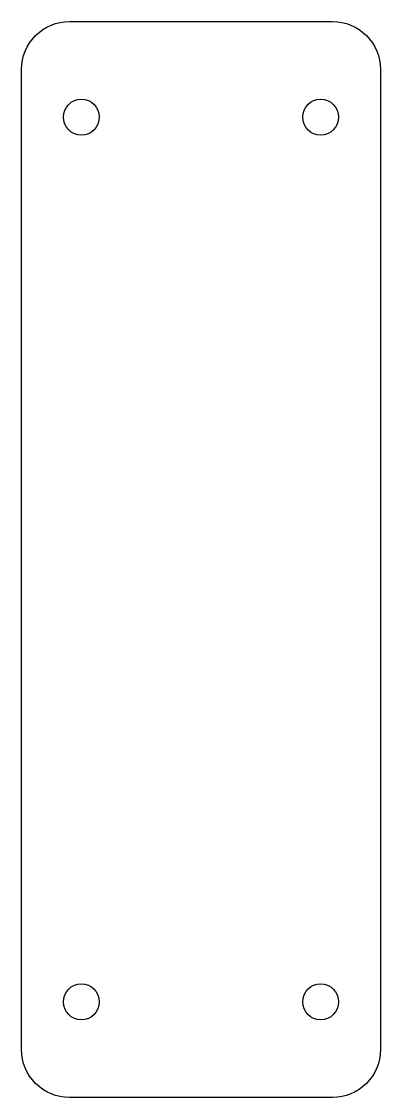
# Model space of a CAD drawing. Header units: inches. Extents: x -15 to 15, y -45 to 45.
import ezdxf

# ---------------------------------------------------------------- set-up
doc = ezdxf.new("R2010")
doc.units = ezdxf.units.IN
doc.header["$MEASUREMENT"] = 0

msp = doc.modelspace()

# ---------------------------------------------------------------- linework, layer by layer
msp.add_lwpolyline([(-11, 45), (11, 45, -0.414214), (15, 41), (15, -41, -0.414214), (11, -45), (-11, -45, -0.414214), (-15, -41), (-15, 41, -0.414214)], format="xyb", close=True)
for centre in [(-10, 37), (10, 37), (-10, -37), (10, -37)]:
    msp.add_circle(centre, 1.5)

doc.saveas('drawing.dxf')
